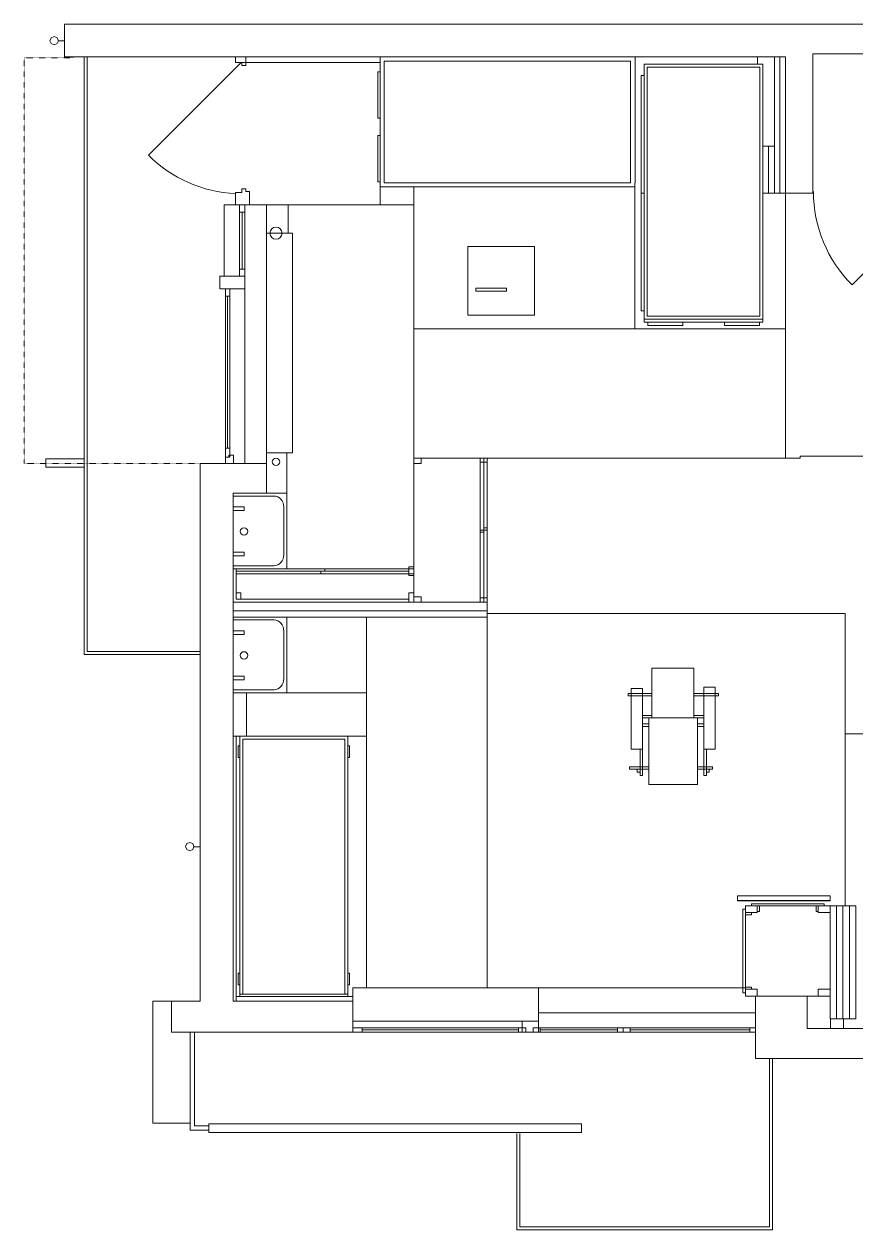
# Model space of a CAD drawing. Header units: millimetres. Extents: x -3711 to 12359, y 0 to 9089.
# Drawn here: x -3711 to 2555, y 0 to 9089 of the extents above; entities that cross this region are included whole.
import ezdxf

# ---------------------------------------------------------------- set-up
doc = ezdxf.new("R2010")
doc.units = ezdxf.units.MM
doc.linetypes.add('STYLE_01', pattern=[0.416641, 0.208282, -0.208359])
doc.layers.add('ceco.net 307 first floor', color=7, linetype='Continuous')

msp = doc.modelspace()

# ---------------------------------------------------------------- linework, layer by layer
at = {"layer": 'ceco.net 307 first floor', "lineweight": 5}
for p, q in [((-3406.007, 9089.308), (2979.102, 9089.308)), ((-1076.999, 8843.755), (-3406.007, 8843.755)), ((-3257.485, 4336.701), (-3257.485, 8843.755)), ((-3235.037, 4359.149), (-3235.037, 8843.755)), ((-1076.999, 8843.755), (2023.828, 8843.755)), ((-1029.718, 7726.883), (-1029.718, 8843.643)), ((891.13, 7893.222), (891.13, 8843.755)), ((1813.911, 8843.755), (1813.911, 8786.316)), ((2023.828, 8843.755), (2023.828, 7317.319)), ((2229.76, 8865.529), (2229.76, 7814.009)), ((3263.434, 8865.529), (2229.76, 8865.529)), ((-2118.838, 8800.178), (-1029.718, 8800.178)), ((-999.806, 7893.222), (-999.806, 8808.764)), ((857.766, 8808.764), (-999.806, 8808.764)), ((857.766, 7893.222), (857.766, 8808.764)), ((1853.504, 8786.316), (960.438, 8786.316)), ((960.438, 8786.316), (960.438, 6865.469)), ((1831.056, 8763.868), (982.886, 8763.868)), ((982.886, 8763.868), (982.886, 6887.917)), ((1831.056, 8763.868), (1831.056, 6887.917)), ((1853.504, 8786.316), (1853.504, 6865.469)), ((-1029.718, 7861.543), (889.137, 7861.543)), ((857.766, 7893.222), (-999.806, 7893.222)), ((-776.252, 7376.385), (-776.252, 7861.543)), ((889.137, 6797.283), (889.137, 7893.222)), ((-2204, 7726.883), (-2047.566, 7726.883)), ((-2204, 7188.271), (-2204, 7726.883)), ((-776.252, 7726.883), (-2088.534, 7726.883)), ((-2047.566, 7726.883), (-2047.566, 5778.34)), ((-1885.183, 5554.562), (-1885.183, 7726.574)), ((2023.828, 7814.009), (1853.504, 7814.009)), ((2229.76, 7814.009), (1998.798, 7814.009)), ((-1720.807, 7513.009), (-1720.807, 7724.918)), ((-1885.183, 7513.009), (-1689.128, 7513.009)), ((-1689.128, 5857.553), (-1689.128, 7513.009)), ((-776.252, 4732.768), (-776.252, 7376.385)), ((-368.315, 7412.021), (-293.058, 7412.021)), ((-368.315, 6895.184), (-368.315, 7412.021)), ((-293.058, 7412.021), (134.66, 7412.021)), ((134.66, 7412.021), (134.66, 6895.184)), ((2023.828, 7344.705), (2023.828, 5817.933)), ((-2235.68, 7188.271), (-2235.68, 7093.204)), ((-2047.566, 7188.271), (-2235.68, 7188.271)), ((-2235.68, 7093.204), (-2047.566, 7093.204)), ((-2194.095, 5778.34), (-2194.095, 7093.204)), ((-308.912, 7077.378), (-75.229, 7077.378)), ((134.66, 6895.184), (-368.315, 6895.184)), ((1853.504, 6865.469), (960.438, 6865.469)), ((1831.056, 6887.917), (982.886, 6887.917)), ((-776.252, 6792.204), (2023.828, 6792.204)), ((-283.153, 6792.204), (-283.153, 6790.24)), ((-1885.183, 5857.553), (-1689.128, 5857.553)), ((-1732.705, 4984.242), (-1732.705, 5857.553)), ((-275.184, 4732.768), (-275.184, 5817.933)), ((2134.721, 5817.933), (-221.786, 5817.933)), ((-221.786, 5817.933), (-221.786, 1825.78)), ((2134.721, 5831.794), (2134.721, 5817.933)), ((3370.371, 5831.794), (2134.721, 5831.794)), ((-2384.202, 5778.34), (-1885.183, 5778.34)), ((-2384.202, 1724.793), (-2384.202, 5778.34)), ((-2136.656, 3621.985), (-2136.656, 5554.562)), ((-3257.485, 5128.807), (-3257.485, 5041.681)), ((-776.252, 4984.242), (-2136.656, 4984.242)), ((-2114.208, 4946.642), (-776.252, 4946.642)), ((-3257.485, 4792.171), (-3259.477, 4724.855)), ((-2136.656, 4732.768), (-219.794, 4732.768)), ((-811.888, 4802.077), (-776.252, 4802.077)), ((-811.888, 4732.768), (-811.888, 4802.077)), ((-720.805, 4773.063), (-776.252, 4773.063)), ((-720.805, 4732.768), (-720.805, 4773.063)), ((-2136.656, 4667.417), (-1089.121, 4667.417)), ((-221.197, 4667.417), (-1178.239, 4667.417)), ((2475.313, 4645.642), (-221.197, 4645.642)), ((2475.313, 2441.613), (2475.313, 4645.642)), ((-221.169, 4619.883), (-2102.283, 4619.883)), ((-1132.698, 4619.883), (-1132.698, 1825.78)), ((-2384.202, 4336.701), (-3257.485, 4336.701)), ((-2384.202, 4359.149), (-3235.037, 4359.149)), ((1334.786, 4233.749), (1017.708, 4233.749)), ((1409.931, 4091.176), (1409.931, 3623.837)), ((1495.093, 4091.176), (1409.931, 4091.176)), ((1495.093, 3623.837), (1495.093, 4091.176)), ((-2136.656, 4049.592), (-1130.705, 4049.592)), ((-2035.669, 3720.869), (-2035.669, 4049.592)), ((861.414, 4081.271), (861.414, 3623.837)), ((948.541, 4081.271), (861.414, 4081.271)), ((948.541, 3623.837), (948.541, 4081.271)), ((948.541, 4081.271), (948.541, 3471.752)), ((1017.708, 4043.643), (948.541, 4043.643)), ((1409.931, 4043.643), (1334.786, 4043.643)), ((948.541, 3859.485), (1362.426, 3859.485)), ((996.074, 3859.485), (996.074, 3356.51)), ((1362.426, 3356.51), (1362.426, 3859.485)), ((948.541, 3813.944), (996.074, 3813.944)), ((1362.426, 3813.944), (1409.931, 3813.944)), ((3815.936, 3738.687), (2475.313, 3738.687)), ((-1132.698, 3720.869), (-2136.656, 3720.869)), ((-2136.656, 3720.869), (-2136.656, 1724.793)), ((-2114.208, 3720.869), (-2114.208, 1724.793)), ((-2085.194, 1760.092), (-2085.194, 3720.869)), ((-2062.746, 1776.928), (-2062.746, 3698.421)), ((-1295.726, 3698.421), (-2062.746, 3698.421)), ((-1295.726, 3698.421), (-1295.726, 1776.928)), ((-1273.278, 3720.869), (-1273.278, 1760.092)), ((861.414, 3623.837), (948.541, 3623.837)), ((1409.931, 3623.837), (1495.093, 3623.837)), ((948.541, 3471.752), (996.074, 3471.752)), ((1409.931, 3471.752), (1364.362, 3471.752)), ((996.074, 3356.51), (1362.426, 3356.51)), ((-2495.095, 2889.114), (-2485.751, 2911.646)), ((-2485.751, 2911.646), (-2463.219, 2920.99)), ((-2463.219, 2920.99), (-2440.687, 2911.646)), ((-2440.687, 2911.646), (-2431.343, 2889.114)), ((-2485.751, 2866.582), (-2495.095, 2889.114)), ((-2463.219, 2857.238), (-2485.751, 2866.582)), ((-2440.687, 2866.582), (-2463.219, 2857.238)), ((-2431.343, 2889.114), (-2440.687, 2866.582)), ((-2384.202, 2887.178), (-2431.735, 2887.178)), ((2360.464, 2479.242), (1663.425, 2479.242)), ((2360.464, 2517.712), (2360.464, 2479.242)), ((1722.828, 2443.634), (2366.777, 2443.634)), ((1722.828, 1762.393), (1722.828, 2443.634)), ((-1233.686, 1825.78), (1722.828, 1825.78)), ((-1233.686, 1491.109), (-1233.686, 1825.78)), ((164.376, 1825.78), (164.376, 1491.109)), ((2360.464, 1762.393), (1722.828, 1762.393)), ((1798.057, 1762.393), (1798.057, 1291.097)), ((2188.175, 1518.832), (2188.175, 1762.393)), ((-2742.612, 1724.793), (-2384.202, 1724.793)), ((-2742.612, 803.976), (-2742.612, 1724.793)), ((-2602.032, 1491.109), (-2602.032, 1724.793)), ((-2136.656, 1724.793), (-1233.686, 1724.793)), ((-1233.686, 1572.314), (164.376, 1572.314)), ((164.376, 1635.674), (1798.057, 1635.674)), ((2362.428, 1518.832), (2362.428, 1587.972)), ((2461.452, 1592.097), (2461.452, 1518.832)), ((-1128.713, 1491.109), (-2602.032, 1491.109)), ((-2461.423, 1491.109), (-2461.423, 752.738)), ((-2428.06, 1491.109), (-2428.06, 783.604)), ((1798.057, 1491.109), (-1262.251, 1491.109)), ((1120.324, 1522.844), (123.044, 1522.844)), ((3802.074, 1518.832), (2188.175, 1518.832)), ((1798.057, 1291.097), (8018.005, 1291.097)), ((1904.348, 22.448), (1904.348, 1291.097)), ((1926.796, 0), (1926.796, 1291.097)), ((-2461.423, 803.976), (-2742.612, 803.976)), ((0, 725.632), (0, 0)), ((22.448, 725.632), (22.448, 22.448)), ((0, 0), (1926.796, 0)), ((22.448, 22.448), (1904.348, 22.448))]:
    msp.add_line(p, q, dxfattribs=at)
at = {"layer": 'ceco.net 307 first floor', "linetype": 'Continuous', "lineweight": 5}
for p, q in [((-3406.007, 8843.755), (-3406.007, 9089.308)), ((-2040.635, 8842.268), (-2118.838, 8842.268)), ((-2118.838, 8842.268), (-2118.838, 8800.178)), ((-2040.635, 8777.561), (-2040.635, 8842.268)), ((1940.882, 7814.009), (1940.882, 8843.755)), ((1940.882, 8843.755), (1982.355, 8843.755)), ((1940.882, 7814.009), (1940.882, 8843.755)), ((1940.882, 8843.755), (2023.828, 8843.755)), ((1982.355, 8843.755), (1982.355, 7814.009)), ((2023.828, 8843.755), (2023.828, 7814.009)), ((-2118.838, 8800.178), (-2070.575, 8800.178)), ((-2070.575, 8800.178), (-2070.575, 8777.561)), ((-2070.575, 8777.561), (-2040.635, 8777.561)), ((-1047.508, 8379.446), (-1047.508, 8730.196)), ((-1047.508, 8730.196), (-1029.718, 8730.196)), ((-1029.718, 8730.196), (-1029.718, 8379.446)), ((936.334, 7815.44), (936.334, 8702.136)), ((936.334, 8702.136), (960.438, 8702.136)), ((936.334, 6928.744), (936.334, 8702.136)), ((936.334, 8702.136), (960.438, 8702.136)), ((960.438, 8702.136), (960.438, 7815.44)), ((960.438, 8702.136), (960.438, 6928.744)), ((-1029.718, 8379.446), (-1047.508, 8379.446)), ((-1047.508, 7899.62), (-1047.508, 8250.37)), ((-1047.508, 8250.37), (-1029.718, 8250.37)), ((-1029.718, 8250.37), (-1029.718, 7899.62)), ((1853.504, 7814.009), (1853.504, 8168.996)), ((1853.504, 8168.996), (1897.193, 8168.996)), ((1853.504, 7814.009), (1853.504, 8168.996)), ((1853.504, 8168.996), (1940.882, 8168.996)), ((1897.193, 8168.996), (1897.193, 7814.009)), ((1940.882, 8168.996), (1940.882, 7814.009)), ((-2070.575, 7820.098), (-2118.838, 7820.098)), ((-2118.838, 7820.098), (-2118.838, 7726.883)), ((-2040.635, 7847.99), (-2070.575, 7847.99)), ((-2070.575, 7847.99), (-2070.575, 7820.098)), ((-2040.635, 7826.664), (-2040.635, 7847.99)), ((-2012.772, 7826.664), (-2040.635, 7826.664)), ((-2012.772, 7726.883), (-2012.772, 7826.664)), ((-1029.718, 7899.62), (-1047.508, 7899.62)), ((-2118.838, 7726.883), (-2012.772, 7726.883)), ((-2088.534, 7672.138), (-2088.534, 7726.883)), ((-2088.534, 7726.883), (-2047.566, 7726.883)), ((-2088.534, 7188.271), (-2088.534, 7726.883)), ((-2088.534, 7726.883), (-2047.566, 7726.883)), ((-2047.566, 7726.883), (-2047.566, 7672.138)), ((-2047.566, 7726.883), (-2047.566, 7188.271)), ((960.438, 7815.44), (936.334, 7815.44)), ((1897.193, 7814.009), (1853.504, 7814.009)), ((1940.882, 7814.009), (1853.504, 7814.009)), ((1982.355, 7814.009), (1940.882, 7814.009)), ((2023.828, 7814.009), (1940.882, 7814.009)), ((-2047.566, 7672.138), (-2088.534, 7672.138)), ((-2068.05, 7243.016), (-2068.05, 7672.138)), ((-1885.183, 5857.553), (-1885.183, 7513.009)), ((-1885.183, 7513.009), (-1689.128, 7513.009)), ((-1885.183, 5857.553), (-1885.183, 7513.009)), ((-1885.183, 7513.009), (-1689.128, 7513.009)), ((-1689.128, 7513.009), (-1689.128, 5857.553)), ((-1689.128, 7513.009), (-1689.128, 5857.553)), ((-2088.534, 7188.271), (-2088.534, 7243.016)), ((-2088.534, 7243.016), (-2047.566, 7243.016)), ((-2047.566, 7188.271), (-2088.534, 7188.271)), ((-2047.566, 7188.271), (-2088.534, 7188.271)), ((-2047.566, 7243.016), (-2047.566, 7188.271)), ((-308.912, 7077.378), (-308.912, 7099.91)), ((-308.912, 7099.91), (-76.632, 7099.91)), ((-76.632, 7099.91), (-76.632, 7077.378)), ((-76.632, 7077.378), (-308.912, 7077.378)), ((960.438, 6928.744), (936.334, 6928.744)), ((960.438, 6843.021), (960.438, 6865.469)), ((960.438, 6865.469), (1853.504, 6865.469)), ((1853.504, 6843.021), (960.438, 6843.021)), ((986.842, 6816.504), (986.842, 6843.021)), ((986.842, 6843.021), (1250.606, 6843.021)), ((1250.606, 6843.021), (1250.606, 6816.504)), ((1564.878, 6816.504), (1564.878, 6843.021)), ((1564.878, 6843.021), (1828.642, 6843.021)), ((1828.642, 6843.021), (1828.642, 6816.504)), ((1853.504, 6865.469), (1853.504, 6843.021)), ((1250.606, 6816.504), (986.842, 6816.504)), ((1828.642, 6816.504), (1564.878, 6816.504)), ((-2194.095, 5824.723), (-2194.095, 5778.34)), ((-2169.346, 5824.723), (-2194.095, 5824.723)), ((-2133.43, 5839.006), (-2169.346, 5839.006)), ((-2169.346, 5839.006), (-2169.346, 5824.723)), ((-2133.43, 5778.34), (-2133.43, 5839.006)), ((-1689.128, 5857.553), (-1885.183, 5857.553)), ((-1689.128, 5857.553), (-1885.183, 5857.553)), ((-188.872, 5817.933), (-776.252, 5817.933)), ((-776.252, 5777.639), (-776.252, 5817.933)), ((-776.252, 5817.933), (-720.805, 5817.933)), ((-720.805, 5817.933), (-720.805, 5777.639)), ((-275.184, 5787.095), (-275.184, 5817.933)), ((-275.184, 5817.933), (-221.786, 5817.933)), ((-275.184, 5259.174), (-275.184, 5817.933)), ((-275.184, 5817.933), (-248.499, 5817.933)), ((-275.184, 5275.337), (-275.184, 5817.933)), ((-275.184, 5817.933), (-221.786, 5817.933)), ((-275.184, 4732.768), (-275.184, 5817.933)), ((-275.184, 5817.933), (-221.786, 5817.933)), ((-248.499, 5817.933), (-248.499, 5259.174)), ((-221.786, 5817.933), (-221.786, 5787.095)), ((-221.786, 5817.933), (-221.786, 5275.337)), ((-221.786, 5817.933), (-221.786, 4732.768)), ((-2194.095, 5778.34), (-2133.43, 5778.34)), ((-720.805, 5777.639), (-776.252, 5777.639)), ((-221.786, 5787.095), (-275.184, 5787.095)), ((-221.786, 5275.337), (-275.184, 5275.337)), ((-248.499, 4732.768), (-248.499, 5292.846)), ((-248.499, 5292.846), (-221.786, 5292.846)), ((-221.786, 5292.846), (-221.786, 4732.768)), ((-248.499, 5259.174), (-275.184, 5259.174)), ((-2136.656, 4732.768), (-2136.656, 4946.642)), ((-2114.208, 4965.442), (-2114.208, 4984.242)), ((-2114.208, 4984.242), (-1445.96, 4984.242)), ((-2114.208, 4946.642), (-2114.208, 4984.242)), ((-2114.208, 4984.242), (-814.133, 4984.242)), ((-1445.96, 4965.442), (-2114.208, 4965.442)), ((-2114.208, 4755.216), (-2114.208, 4946.642)), ((-814.133, 4946.642), (-2114.208, 4946.642)), ((-1476.826, 4946.642), (-1476.826, 4965.442)), ((-1476.826, 4965.442), (-814.133, 4965.442)), ((-814.133, 4946.642), (-1476.826, 4946.642)), ((-1445.96, 4984.242), (-1445.96, 4965.442)), ((-814.133, 4932.612), (-814.133, 4998.216)), ((-814.133, 4998.216), (-776.252, 4998.216)), ((-814.133, 4984.242), (-814.133, 4946.642)), ((-814.133, 4965.442), (-814.133, 4946.642)), ((-776.252, 4932.612), (-814.133, 4932.612)), ((-776.252, 4998.216), (-776.252, 4932.612)), ((-2136.656, 4732.768), (-776.252, 4732.768)), ((-2114.208, 4755.216), (-2114.208, 4802.077)), ((-2114.208, 4802.077), (-2078.572, 4802.077)), ((-2114.208, 4755.216), (-811.888, 4755.216)), ((-2078.572, 4755.216), (-2114.208, 4755.216)), ((-2078.572, 4802.077), (-2078.572, 4755.216)), ((-275.184, 4732.768), (-275.184, 4763.606)), ((-275.184, 4763.606), (-221.786, 4763.606)), ((-221.786, 4732.768), (-275.184, 4732.768)), ((-221.786, 4732.768), (-275.184, 4732.768)), ((-221.786, 4732.768), (-248.499, 4732.768)), ((-221.786, 4763.606), (-221.786, 4732.768)), ((1017.708, 3859.485), (1017.708, 4233.749)), ((1334.786, 3859.485), (1334.786, 4233.749)), ((1409.931, 3623.837), (1409.931, 4091.176)), ((1409.931, 4091.176), (1495.093, 4091.176)), ((1495.093, 4091.176), (1495.093, 3623.837)), ((838.124, 4024.534), (838.124, 4043.643)), ((838.124, 4043.643), (1017.708, 4043.643)), ((1017.708, 4024.534), (838.124, 4024.534)), ((861.414, 3623.837), (861.414, 4081.271)), ((861.414, 4081.271), (948.541, 4081.271)), ((948.541, 4081.271), (948.541, 3623.837)), ((1017.708, 4043.643), (1017.708, 4024.534)), ((1334.786, 4024.534), (1334.786, 4043.643)), ((1334.786, 4043.643), (1519.982, 4043.643)), ((1519.982, 4024.534), (1334.786, 4024.534)), ((1519.982, 4043.643), (1519.982, 4024.534)), ((948.541, 3859.485), (948.541, 3878.594)), ((948.541, 3878.594), (1017.708, 3878.594)), ((1017.708, 3859.485), (948.541, 3859.485)), ((1017.708, 3878.594), (1017.708, 3859.485)), ((1334.786, 3859.485), (1334.786, 3878.594)), ((1334.786, 3878.594), (1409.931, 3878.594)), ((1409.931, 3859.485), (1334.786, 3859.485)), ((1409.931, 3878.594), (1409.931, 3859.485)), ((948.541, 3794.835), (948.541, 3813.944)), ((948.541, 3813.944), (996.074, 3813.944)), ((996.074, 3794.835), (948.541, 3794.835)), ((996.074, 3813.944), (996.074, 3794.835)), ((1362.426, 3794.835), (1362.426, 3813.944)), ((1362.426, 3813.944), (1409.931, 3813.944)), ((1409.931, 3794.835), (1362.426, 3794.835)), ((1409.931, 3813.944), (1409.931, 3794.835)), ((-2099.758, 3561.544), (-2099.758, 3648.53)), ((-2099.758, 3648.53), (-2085.194, 3648.53)), ((-2085.194, 3648.53), (-2085.194, 3561.544)), ((-1273.278, 3561.544), (-1273.278, 3648.53)), ((-1273.278, 3648.53), (-1258.715, 3648.53)), ((-1258.715, 3648.53), (-1258.715, 3561.544)), ((-2085.194, 3561.544), (-2099.758, 3561.544)), ((-1258.715, 3561.544), (-1273.278, 3561.544)), ((948.541, 3623.837), (861.414, 3623.837)), ((929.432, 3424.948), (929.432, 3623.837)), ((929.432, 3623.837), (948.541, 3623.837)), ((948.541, 3623.837), (948.541, 3424.948)), ((1409.202, 3424.948), (1409.202, 3623.837)), ((1409.202, 3623.837), (1428.31, 3623.837)), ((1495.093, 3623.837), (1409.931, 3623.837)), ((1428.31, 3623.837), (1428.31, 3424.948)), ((849.348, 3471.752), (849.348, 3490.861)), ((849.348, 3490.861), (996.074, 3490.861)), ((996.074, 3471.752), (849.348, 3471.752)), ((906.984, 3449.304), (906.984, 3471.752)), ((906.984, 3471.752), (929.432, 3471.752)), ((929.432, 3471.752), (929.432, 3449.304)), ((996.074, 3490.861), (996.074, 3471.752)), ((1362.426, 3471.752), (1362.426, 3490.861)), ((1362.426, 3490.861), (1475.086, 3490.861)), ((1475.086, 3471.752), (1362.426, 3471.752)), ((1428.31, 3449.304), (1428.31, 3471.752)), ((1428.31, 3471.752), (1450.758, 3471.752)), ((1450.758, 3471.752), (1450.758, 3449.304)), ((1475.086, 3490.861), (1475.086, 3471.752)), ((929.432, 3449.304), (906.984, 3449.304)), ((948.541, 3424.948), (929.432, 3424.948)), ((1428.31, 3424.948), (1409.202, 3424.948)), ((1450.758, 3449.304), (1428.31, 3449.304)), ((1663.425, 2482.076), (1663.425, 2517.712)), ((1663.425, 2517.712), (2360.464, 2517.712)), ((2360.464, 2482.076), (1663.425, 2482.076)), ((1767.331, 2443.634), (1767.331, 2458.786)), ((1767.331, 2458.786), (2316.886, 2458.786)), ((2316.886, 2458.786), (2316.886, 2443.634)), ((2360.464, 2517.712), (2360.464, 2482.076)), ((1703.972, 1788.096), (1703.972, 2417.931)), ((1703.972, 2417.931), (1722.828, 2417.931)), ((1722.828, 2392.228), (1722.828, 2443.634)), ((1722.828, 2443.634), (1811.806, 2443.634)), ((1722.828, 2417.931), (1722.828, 1788.096)), ((1722.828, 2375.785), (1722.828, 2392.228)), ((1722.828, 2392.228), (1767.331, 2392.228)), ((1811.806, 2392.228), (1722.828, 2392.228)), ((1767.331, 2375.785), (1722.828, 2375.785)), ((2316.886, 2443.634), (1767.331, 2443.634)), ((1767.331, 2392.228), (1767.331, 2375.785)), ((1811.806, 2399.13), (1811.806, 2443.634)), ((1811.806, 2443.634), (1828.278, 2443.634)), ((1811.806, 2443.634), (1811.806, 2392.228)), ((1828.278, 2399.13), (1811.806, 2399.13)), ((1828.278, 2443.634), (1828.278, 2399.13)), ((2255.014, 2399.13), (2255.014, 2443.634)), ((2255.014, 2443.634), (2271.457, 2443.634)), ((2271.457, 2399.13), (2255.014, 2399.13)), ((2271.457, 2443.634), (2271.457, 2399.13)), ((2271.457, 2392.228), (2271.457, 2443.634)), ((2271.457, 2443.634), (2360.464, 2443.634)), ((2360.464, 2392.228), (2271.457, 2392.228)), ((2360.464, 2443.634), (2360.464, 2392.228)), ((-2099.758, 1848.481), (-2099.758, 1935.467)), ((-2099.758, 1935.467), (-2085.194, 1935.467)), ((-2085.194, 1935.467), (-2085.194, 1848.481)), ((-1273.278, 1848.481), (-1273.278, 1935.467)), ((-1273.278, 1935.467), (-1258.715, 1935.467)), ((-1258.715, 1935.467), (-1258.715, 1848.481)), ((-2085.194, 1848.481), (-2099.758, 1848.481)), ((-1258.715, 1848.481), (-1273.278, 1848.481)), ((1722.828, 1813.799), (1722.828, 1830.242)), ((1722.828, 1830.242), (1767.331, 1830.242)), ((1767.331, 1830.242), (1767.331, 1813.799)), ((-2114.208, 1724.793), (-2114.208, 1760.092)), ((-2114.208, 1760.092), (-1233.686, 1760.092)), ((-2085.194, 1760.092), (-2085.194, 1776.928)), ((-2085.194, 1776.928), (-1273.278, 1776.928)), ((-1273.278, 1760.092), (-2085.194, 1760.092)), ((-1273.278, 1776.928), (-1273.278, 1760.092)), ((-1233.686, 1760.092), (-1233.686, 1724.793)), ((1722.828, 1788.096), (1703.972, 1788.096)), ((1767.331, 1813.799), (1722.828, 1813.799)), ((1722.828, 1762.393), (1722.828, 1813.799)), ((1722.828, 1813.799), (1811.806, 1813.799)), ((1811.806, 1762.393), (1722.828, 1762.393)), ((1811.806, 1813.799), (1811.806, 1762.393)), ((2271.457, 1762.393), (2271.457, 1813.799)), ((2271.457, 1813.799), (2360.464, 1813.799)), ((2360.464, 1762.393), (2271.457, 1762.393)), ((2360.464, 1813.799), (2360.464, 1762.393)), ((-1233.686, 1724.793), (-2114.208, 1724.793)), ((123.044, 1491.109), (123.044, 1522.844)), ((123.044, 1522.844), (176.98, 1522.844)), ((123.044, 1491.109), (123.044, 1522.844)), ((123.044, 1522.844), (800.777, 1522.844)), ((176.98, 1491.109), (123.044, 1491.109)), ((800.777, 1491.109), (123.044, 1491.109)), ((176.98, 1522.844), (176.98, 1491.109)), ((758.35, 1506.977), (176.98, 1506.962)), ((758.35, 1491.109), (758.35, 1522.844)), ((758.35, 1522.844), (800.777, 1522.844)), ((800.777, 1491.109), (758.35, 1491.109)), ((800.777, 1522.844), (800.777, 1491.109)), ((800.777, 1522.844), (800.777, 1491.109)), ((-2318.626, 752.738), (-2461.423, 752.738)), ((-2318.626, 783.604), (-2428.06, 783.604)), ((-2318.626, 733.517), (-2318.626, 800.44)), ((-2318.626, 800.44), (487.374, 800.44)), ((487.374, 733.517), (-2318.626, 733.517)), ((487.374, 800.44), (487.374, 733.517))]:
    msp.add_line(p, q, dxfattribs=at)
at = {"layer": 'ceco.net 307 first floor', "color": 7, "lineweight": 5}
for p, q in [((-3516.9, 8964.497), (-3507.556, 8987.029)), ((-3507.556, 8941.937), (-3516.9, 8964.497)), ((-3507.556, 8987.029), (-3485.024, 8996.373)), ((-3485.024, 8932.621), (-3507.556, 8941.937)), ((-3485.024, 8996.373), (-3462.491, 8987.029)), ((-3462.491, 8941.937), (-3485.024, 8932.621)), ((-3462.491, 8987.029), (-3453.148, 8964.497)), ((-3453.148, 8964.497), (-3462.491, 8941.937)), ((-3406.007, 8962.561), (-3453.54, 8962.561)), ((-2194.095, 7093.204), (-2194.095, 5824.723)), ((-1732.705, 5554.562), (-1732.705, 4984.242)), ((-1732.705, 4619.883), (-1732.705, 4049.592)), ((2554.527, 1676.782), (2554.527, 2435.693)), ((68.98, 1522.844), (-1233.686, 1522.844)), ((1798.057, 1522.844), (800.777, 1522.844))]:
    msp.add_line(p, q, dxfattribs=at)
at = {"layer": 'ceco.net 307 first floor', "color": 7, "linetype": 'STYLE_01', "lineweight": 5}
for p, q in [((-3406.007, 8962.561), (-3457.497, 8962.561)), ((-3710.963, 5778.34), (-3710.963, 8835.814)), ((-3340.01, 8835.814), (-3710.963, 8835.814)), ((-2384.202, 5778.34), (-3710.963, 5778.34))]:
    msp.add_line(p, q, dxfattribs=at)
at = {"layer": 'ceco.net 307 first floor', "color": 7, "linetype": 'Continuous', "lineweight": 5}
for p, q in [((-2075.575, 8800.178), (-2774.151, 8101.601)), ((3229.94, 7826.726), (2526.324, 7123.188)), ((-2178.213, 7039.239), (-2178.213, 5893.326)), ((-2136.656, 5532.114), (-1828.277, 5532.114)), ((-1828.277, 5532.114), (-1814.023, 5530.514)), ((-1814.023, 5530.514), (-1800.301, 5525.744)), ((-1800.301, 5525.744), (-1787.646, 5517.999)), ((-1787.646, 5517.999), (-1776.563, 5507.561)), ((-1776.563, 5507.561), (-1767.471, 5494.878)), ((-1767.471, 5494.878), (-1760.709, 5480.371)), ((-1760.709, 5480.371), (-1756.556, 5464.657)), ((-1756.556, 5464.657), (-1755.153, 5448.298)), ((-1755.153, 5448.298), (-1755.153, 5090.533)), ((-1755.153, 5090.533), (-1756.556, 5074.174)), ((-1828.277, 5006.69), (-2136.656, 5006.69)), ((-1814.023, 5008.318), (-1828.277, 5006.69)), ((-1800.301, 5013.088), (-1814.023, 5008.318)), ((-1787.646, 5020.832), (-1800.301, 5013.088)), ((-1776.563, 5031.243), (-1787.646, 5020.832)), ((-1767.471, 5043.954), (-1776.563, 5031.243)), ((-1760.709, 5058.433), (-1767.471, 5043.954)), ((-1756.556, 5074.174), (-1760.709, 5058.433)), ((-2136.656, 4597.435), (-1828.277, 4597.435)), ((-1828.277, 4597.435), (-1814.023, 4595.836)), ((-1814.023, 4595.836), (-1800.301, 4591.065)), ((-1800.301, 4591.065), (-1787.646, 4583.321)), ((-1787.646, 4583.321), (-1776.563, 4572.911)), ((-1776.563, 4572.911), (-1767.471, 4560.199)), ((-1767.471, 4560.199), (-1760.709, 4545.692)), ((-1760.709, 4545.692), (-1756.556, 4529.979)), ((-1756.556, 4529.979), (-1755.153, 4513.62)), ((-1755.153, 4513.62), (-1755.153, 4155.855)), ((-1776.563, 4096.564), (-1787.646, 4086.154)), ((-1767.471, 4109.275), (-1776.563, 4096.564)), ((-1760.709, 4123.782), (-1767.471, 4109.275)), ((-1756.556, 4139.496), (-1760.709, 4123.782)), ((-1755.153, 4155.855), (-1756.556, 4139.496)), ((-1828.277, 4072.04), (-2136.656, 4072.04)), ((-1814.023, 4073.639), (-1828.277, 4072.04)), ((-1800.301, 4078.409), (-1814.023, 4073.639)), ((-1787.646, 4086.154), (-1800.301, 4078.409)), ((13.561, 1506.962), (-1163.233, 1506.962)), ((1755.63, 1506.962), (854.713, 1506.962))]:
    msp.add_line(p, q, dxfattribs=at)
for points in [[(-3406.007, 8843.755), (-3406.007, 9089.308), (9625.955, 9088.943), (9625.955, 8867.494), (7536.804, 8867.494), (7504.128, 8867.494), (7438.776, 8867.494), (7471.452, 8867.494), (3374.328, 8867.494), (3374.328, 7821.95), (3263.434, 7821.95), (3263.434, 8865.529), (2229.76, 8865.529), (2229.76, 7814.009), (2023.828, 7814.009), (2023.828, 8843.755)], [(-2194.095, 5824.723), (-2194.095, 7093.204), (-2162.36, 7093.204), (-2162.36, 5824.723)], [(-2194.095, 7039.239), (-2194.095, 7093.204), (-2162.36, 7093.204), (-2162.36, 7039.239)], [(-2194.095, 5824.723), (-2194.095, 5893.326), (-2162.36, 5893.326), (-2162.36, 5824.723)], [(-3547.654, 5750.28), (-3547.654, 5811.956), (-3257.485, 5811.956), (-3257.485, 5750.28)], [(-1233.686, 1491.109), (-2602.032, 1491.109), (-2602.032, 1724.793), (-2384.202, 1724.793), (-2384.202, 5778.34), (-1885.183, 5778.34), (-1885.183, 5554.562), (-2136.656, 5554.562), (-2136.656, 1724.793), (-1233.686, 1724.793)], [(-2136.656, 4984.242), (-2136.656, 5554.562), (-1732.705, 5554.562), (-1732.705, 4984.242)], [(-2136.656, 5422.203), (-2136.656, 5450.263), (-2052.476, 5450.263), (-2052.476, 5422.203)], [(-2136.656, 5079.871), (-2136.656, 5107.931), (-2052.476, 5107.931), (-2052.476, 5079.871)], [(-2136.656, 4049.592), (-2136.656, 4619.883), (-1732.705, 4619.883), (-1732.705, 4049.592)], [(-2136.656, 4487.524), (-2136.656, 4515.584), (-2052.476, 4515.584), (-2052.476, 4487.524)], [(-2136.656, 4145.192), (-2136.656, 4173.252), (-2052.476, 4173.252), (-2052.476, 4145.192)], [(2360.464, 1592.097), (2360.464, 2443.634), (2554.527, 2443.634), (2554.527, 1592.097)], [(2360.464, 1592.097), (2360.464, 2443.634), (2457.495, 2443.634), (2457.495, 1592.097)], [(2360.464, 1592.097), (2360.464, 2443.634), (2408.979, 2443.634), (2408.979, 1592.097)], [(2457.495, 1592.097), (2457.495, 2443.634), (2554.527, 2443.634), (2554.527, 1592.097)], [(2506.011, 1592.097), (2506.011, 2443.634), (2554.527, 2443.634), (2554.527, 1592.097)], [(4027.817, 1295.054), (1798.057, 1291.097), (1798.057, 1762.393), (2188.175, 1762.393), (2188.175, 1518.832), (3802.074, 1518.832), (3802.074, 1744.575), (3952.56, 1744.575), (3995.155, 1744.575), (3995.155, 1675.267), (4027.817, 1675.267)], [(41.27, 1491.109), (41.27, 1572.314), (164.376, 1572.314), (164.376, 1491.109)], [(-1233.686, 1491.109), (-1233.686, 1522.844), (68.98, 1522.844), (68.98, 1491.109)], [(-1233.686, 1491.109), (-1233.686, 1522.844), (-1163.233, 1522.844), (-1163.233, 1491.109)], [(13.561, 1491.109), (13.561, 1522.844), (68.98, 1522.844), (68.98, 1491.109)], [(800.777, 1491.109), (800.777, 1522.844), (1798.057, 1522.844), (1798.057, 1491.109)], [(800.777, 1491.109), (800.777, 1522.844), (854.713, 1522.844), (854.713, 1491.109)], [(1755.63, 1491.109), (1755.63, 1522.844), (1798.057, 1522.844), (1798.057, 1491.109)]]:
    msp.add_lwpolyline(points, close=True, dxfattribs=at)
at = {"layer": 'ceco.net 307 first floor', "linetype": 'Continuous', "lineweight": 5}
for centre, radius in [((-1813.546, 7513.009), 46.022), ((-1813.546, 5789.508), 28.069)]:
    msp.add_circle(centre, radius, dxfattribs=at)
at = {"layer": 'ceco.net 307 first floor', "color": 7, "linetype": 'Continuous', "lineweight": 5}
for centre, radius in [((-2054.862, 5265.067), 28.046), ((-2054.862, 4330.388), 28.069)]:
    msp.add_circle(centre, radius, dxfattribs=at)
for centre, start, end in [((-2070.575, 8805.178), 225.0000407, 267.2197678), ((3229.94, 7826.726), 179.9968469, 224.9968061)]:
    msp.add_arc(centre, 995.007, start, end, dxfattribs=at)

doc.saveas('drawing.dxf')
